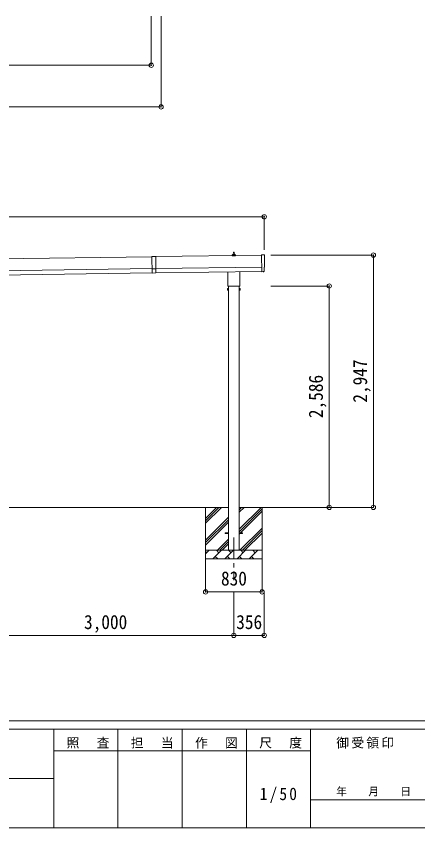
# Model space of a CAD drawing. Units: millimetres at full size, sheet at 1:50; some dimension numbers follow another scale. Extents: x -14053 to 14053, y -9700 to 9700.
# Drawn here: x 4064 to 8754, y -9700 to -222 of the extents above; entities that cross this region are included whole.
import ezdxf
from ezdxf.enums import TextEntityAlignment as Align

# ---------------------------------------------------------------- set-up
doc = ezdxf.new("R2010")
doc.units = ezdxf.units.MM
doc.header["$LTSCALE"] = 50
doc.header["$PDMODE"] = 32
doc.header["$PDSIZE"] = 50
doc.linetypes.add('CHAIN1', pattern=[8, 5, -1, 1, -1])
for name, color, linetype, lineweight in [('0-0_0', 7, 'Continuous', 9), ('0-1_Defpoints', 4, 'Continuous', 9), ('0-6_PARTS1', 6, 'Continuous', 9), ('F-0', 7, 'Continuous', 9)]:
    doc.layers.add(name, color=color, linetype=linetype, lineweight=lineweight)
doc.styles.add('ＭＳ ゴシック', font='')
doc.styles.get('ＭＳ ゴシック').set_extended_font_data('MS Gothic')

msp = doc.modelspace()

# ---------------------------------------------------------------- linework, layer by layer
at = {"layer": '0-0_0'}
for p, q in [((6543, -5958.82), (3668, -5958.82)), ((6275.5, -5958.82), (6275.5, -6558.82)), ((6275.5, -6143.87), (6460.55, -5958.82)), ((6275.5, -6115.59), (6432.27, -5958.82)), ((6275.5, -6087.3), (6403.98, -5958.82)), ((7956.38, -5958.82), (6668, -5958.82)), ((6668, -6213.92), (6923.1, -5958.82)), ((6668, -6015.93), (6725.11, -5958.82)), ((6668, -5987.64), (6696.83, -5958.82)), ((6935.5, -5958.82), (6935.5, -6558.82)), ((6668, -6242.2), (6935.5, -5974.7)), ((6668, -6270.49), (6935.5, -6002.99)), ((6275.5, -6341.86), (6543, -6074.36)), ((6275.5, -6370.14), (6543, -6102.64)), ((6275.5, -6398.43), (6543, -6130.93)), ((6677.66, -6458.82), (6935.5, -6200.98)), ((6705.94, -6458.82), (6935.5, -6229.26)), ((6413.1, -6458.82), (6543, -6328.92)), ((6734.23, -6458.82), (6935.5, -6257.55)), ((6441.39, -6458.82), (6543, -6357.2)), ((6469.67, -6458.82), (6543, -6385.49)), ((6275.5, -6458.82), (6935.5, -6458.82)), ((6275.5, -6501.71), (6318.4, -6458.82)), ((6289.84, -6487.37), (6275.5, -6473.03)), ((6359.82, -6558.82), (6459.82, -6458.82)), ((6388.37, -6530.27), (6416.92, -6558.82)), ((6431.26, -6487.37), (6402.71, -6458.82)), ((6501.24, -6558.82), (6601.24, -6458.82)), ((6529.79, -6530.27), (6558.35, -6558.82)), ((6572.69, -6487.37), (6544.13, -6458.82)), ((6642.66, -6558.82), (6742.66, -6458.82)), ((6671.21, -6530.27), (6699.77, -6558.82)), ((6714.11, -6487.37), (6685.55, -6458.82)), ((6784.08, -6558.82), (6884.08, -6458.82)), ((6812.63, -6530.27), (6841.19, -6558.82)), ((6855.53, -6487.37), (6826.97, -6458.82)), ((6932.22, -6458.82), (6935.5, -6455.54)), ((6935.5, -6558.82), (6275.5, -6558.82))]:
    msp.add_line(p, q, dxfattribs=at)
at = {"layer": '0-1_Defpoints'}
for p, q in [((5647.73, -3030.37), (282.78, -3107.02)), ((5647.72, -3029.37), (5650.46, -3221.35)), ((6928.1, -3012.08), (5692.73, -3029.73)), ((6587.25, -3019.34), (6587.25, -3011.63)), ((6623.75, -3019.34), (6587.25, -3019.34)), ((6587.64, -3010.84), (6623.37, -3010.84)), ((6588.02, -3010.66), (6594.74, -3009.03)), ((6595.12, -3008.84), (6615.89, -3008.84)), ((6595.5, -3008.06), (6595.5, -3003.84)), ((6596.5, -3003.84), (6614.5, -3003.84)), ((6599.5, -3003.84), (6600.23, -2980.32)), ((6601.23, -2979.34), (6609.78, -2979.34)), ((6610.78, -2980.32), (6611.5, -3003.84)), ((6615.5, -3008.06), (6615.5, -3003.84)), ((6622.99, -3010.66), (6616.27, -3009.03)), ((6623.75, -3019.34), (6623.75, -3011.63)), ((284.78, -3247), (5649.73, -3170.36)), ((285.5, -3297), (5650.45, -3220.35)), ((5694.75, -3171.22), (5649.76, -3171.86)), ((5695.46, -3220.71), (5650.46, -3221.35)), ((5694.73, -3169.72), (6930.1, -3152.07)), ((5695.44, -3219.71), (6930.82, -3202.06)), ((6537.2, -3363.33), (6537.2, -3207.69)), ((6673.8, -3205.74), (6673.8, -3363.33)), ((6930.86, -3204.83), (6930.87, -3205.83)), ((6950.5, -3205.55), (6957.41, -3205.09)), ((6531.5, -3401.61), (6532.26, -3400.29)), ((6531.5, -3401.61), (6531.5, -3418.61)), ((6538.5, -3405.2), (6532.26, -3405.2)), ((6535.5, -3372.11), (6535.5, -3366.61)), ((6673.44, -3375.61), (6537.57, -3375.61)), ((6543, -3375.61), (6543, -6458.82)), ((6668, -6458.82), (6668, -3375.61)), ((6672.5, -3405.2), (6678.74, -3405.2)), ((6675.5, -3366.61), (6675.5, -3372.11)), ((6679.5, -3401.61), (6678.74, -3400.29)), ((6679.5, -3401.61), (6679.5, -3418.61)), ((6531.5, -3418.61), (6532.26, -3419.92)), ((6538.5, -3415.01), (6532.26, -3415.01)), ((6538.5, -3419.92), (6532.26, -3419.92)), ((6541, -3419.31), (6538.5, -3419.31)), ((6670, -3419.31), (6672.5, -3419.31)), ((6672.5, -3415.01), (6678.74, -3415.01)), ((6672.5, -3419.92), (6678.74, -3419.92)), ((6679.5, -3418.61), (6678.74, -3419.92)), ((6505.5, -6254.32), (6543, -6254.32)), ((6505.5, -6263.32), (6505.5, -6254.32)), ((6668, -6254.32), (6705.5, -6254.32)), ((6705.5, -6263.32), (6705.5, -6254.32)), ((6505.5, -6263.32), (6543, -6263.32)), ((6668, -6263.32), (6705.5, -6263.32))]:
    msp.add_line(p, q, dxfattribs=at)
at = {"layer": '0-1_Defpoints', "color": 7, "linetype": 'CHAIN1'}
msp.add_line((6605.5, -6308.82), (6605.5, -6808.82), dxfattribs=at)
at = {"layer": '0-1_Defpoints'}
for points in [[(5647.72, -3029.37), (5692.72, -3028.73), (5695.46, -3220.71)], [(6959.62, -3008.2), (6928.03, -3007), (6930.86, -3204.83)], [(6949.75, -3205.29), (6949.08, -3204.67), (6930.87, -3205.83)], [(6960.21, -3202.06), (6959.54, -3155.03), (6960.14, -3155.03)], [(6538.5, -3419.92), (6538.5, -3400.29), (6532.26, -3400.29)], [(6538.5, -3419.31), (6538.5, -3400.91), (6541, -3400.91)], [(6672.5, -3419.31), (6672.5, -3400.91), (6670, -3400.91)], [(6672.5, -3419.92), (6672.5, -3400.29), (6678.74, -3400.29)]]:
    msp.add_lwpolyline(points, dxfattribs=at)
for points in [[(6541, -3420.61), (6541, -3399.61), (6543, -3399.61), (6543, -3420.61)], [(6670, -3420.61), (6670, -3399.61), (6668, -3399.61), (6668, -3420.61)]]:
    msp.add_lwpolyline(points, close=True, dxfattribs=at)
for centre, radius, start, end in [((6588.25, -3011.63), 1, 103.62699, 180), ((6594.5, -3008.06), 1, 283.62699, 0), ((6599.59, -3004.48), 4.13, 90, 171.17633), ((6596.5, -3004.84), 1, 90, 180), ((6601.23, -2980.34), 1, 90, 178.60509), ((6608.84, -3003.84), 4.83, 133.60282, 180), ((6602.17, -3003.84), 4.83, 0, 46.39718), ((6609.78, -2980.34), 1, 1.39491, 90), ((6611.42, -3004.48), 4.13, 8.82367, 90), ((6614.5, -3004.84), 1, 0, 90), ((6616.5, -3008.06), 1, 180, 256.37301), ((6622.75, -3011.63), 1, 0, 76.37301), ((6547.74, -3410.11), 16.24, 162.41205, 197.58795), ((6535.85, -3402.74), 4.34, 145.61575, 214.38425), ((6539.5, -3366.61), 4, 125.09963, 180), ((6539.5, -3372.11), 4, 180, 194.47751), ((6539.5, -3372.11), 4, 194.47751, 241.04498), ((6671.5, -3372.11), 4, 298.95502, 345.52249), ((6671.5, -3366.61), 4, 0, 54.90037), ((6671.5, -3372.11), 4, 345.52249, 0), ((6663.26, -3410.11), 16.24, 342.41205, 17.58795), ((6675.16, -3402.74), 4.34, 325.61575, 34.38425), ((6535.85, -3417.47), 4.34, 145.61575, 214.38425), ((6675.16, -3417.47), 4.34, 325.61575, 34.38425)]:
    msp.add_arc(centre, radius, start, end, dxfattribs=at)
for centre, major_axis, ratio, start_param, end_param in [((6959.51, -3011.19), (3, 0.04), 0.99863, 6.2683889, 7.8016218), ((11725.89, -3013.54), (-4762.89, -68.04), 0.99863, 6.2683889, 6.2976778), ((6950.43, -3204.55), (0.737, -0.68), 0.9974, 4.712389, 5.5252311), ((6957.21, -3202.09), (2.21, -2.04), 0.9974, 5.5252311, 7.0411395), ((6960.08, -3150.63), (4.41, 0.06), 0.99863, 4.712389, 6.2976778)]:
    msp.add_ellipse(centre, major_axis=major_axis, ratio=ratio, start_param=start_param, end_param=end_param, dxfattribs=at)
at = {"layer": '0-6_PARTS1'}
for p, q in [((5640.27, -794.69), (5640.27, -222.24)), ((5755.77, -1281.09), (5755.77, -222.24)), ((367.27, -794.69), (5640.27, -794.69)), ((251.77, -1281.09), (5755.77, -1281.09)), ((251.5, -2565), (6961.5, -2565)), ((6961.5, -2565), (6961.5, -2949.3)), ((8237.02, -3011.78), (7039.44, -3011.78)), ((8237.02, -5958.82), (8237.02, -3011.78)), ((7720.39, -3372.81), (7039.44, -3372.81)), ((7720.39, -5958.82), (7720.39, -3372.81)), ((7720.39, -5958.82), (7039.44, -5958.82)), ((8237.02, -5958.82), (7039.44, -5958.82)), ((6275.5, -6945.58), (6275.5, -6558.82)), ((6935.5, -6945.58), (6935.5, -6558.82)), ((6275.5, -6945.58), (6935.5, -6945.58)), ((6605.5, -7454.03), (6605.5, -6945.58)), ((6961.5, -7454.03), (6961.5, -6945.58)), ((3605.5, -7454.03), (6605.5, -7454.03)), ((6605.5, -7454.03), (6961.5, -7454.03))]:
    msp.add_line(p, q, dxfattribs=at)
for p in [(5640.27, -794.69), (5755.77, -1281.09), (6961.5, -2565), (8237.02, -3011.78), (7720.39, -3372.81), (7720.39, -5958.82), (8237.02, -5958.82), (6275.5, -6945.58), (6935.5, -6945.58), (6605.5, -7454.03), (6961.5, -7454.03)]:
    msp.add_point(p, dxfattribs=at)
at = {"layer": 'F-0', "color": 5, "lineweight": 5}
for p, q in [((-14053.43, -8450), (13346.57, -8450)), ((-14053.43, -8550), (8901.98, -8550)), ((4501.97, -8550), (4501.97, -9700)), ((5251.97, -8550), (5251.97, -9700)), ((6001.97, -8550), (6001.97, -9700)), ((6751.97, -8550), (6751.97, -9700)), ((7501.97, -8550), (7501.97, -9700)), ((4501.97, -8800), (7501.97, -8800)), ((-5748.03, -9125), (4501.97, -9125)), ((7501.97, -9375), (8901.98, -9375)), ((-14053.43, -9700), (13346.57, -9700))]:
    msp.add_line(p, q, dxfattribs=at)

# ---------------------------------------------------------------- texts
at = {"layer": '0-6_PARTS1', "color": 7, "style": 'ＭＳ ゴシック', "width": 0.9}
for s, p in [('2,947', (8212.02, -4735.3)), ('2,586', (7695.39, -4915.81))]:
    msp.add_text(s, height=165, rotation=90, dxfattribs=at).set_placement(p, align=Align.BOTTOM_LEFT)
for s, p in [('830', (6455.5, -6920.58)), ('3,000', (4855.5, -7429.03)), ('356', (6633.5, -7429.03))]:
    msp.add_text(s, height=165, dxfattribs=at).set_placement(p, align=Align.BOTTOM_LEFT)
at = {"layer": 'F-0', "style": 'ＭＳ ゴシック'}
msp.add_text('年\u3000\u3000月\u3000\u3000日', height=91.64, dxfattribs=at).set_placement((7801.98, -9350), align=Align.BOTTOM_LEFT)
at = {"layer": 'F-0', "attachment_point": 7, "style": 'ＭＳ ゴシック'}
for s, insert, char_height in [('\\T1.17;照\u3000査', (4651.98, -8775), 110), ('\\T1.17;担\u3000当', (5401.98, -8775), 110), ('\\T1.17;作\u3000図', (6151.97, -8775), 110), ('\\T1.17;尺\u3000度', (6901.98, -8775), 110), ('\\T1.17;御受領印', (7801.97, -8775), 110), ('\\T1.28;\\W0.9;1/50', (6908.22, -9412.5), 146.6)]:
    msp.add_mtext(s, dxfattribs=dict(at, insert=insert, char_height=char_height))

doc.saveas('drawing.dxf')
